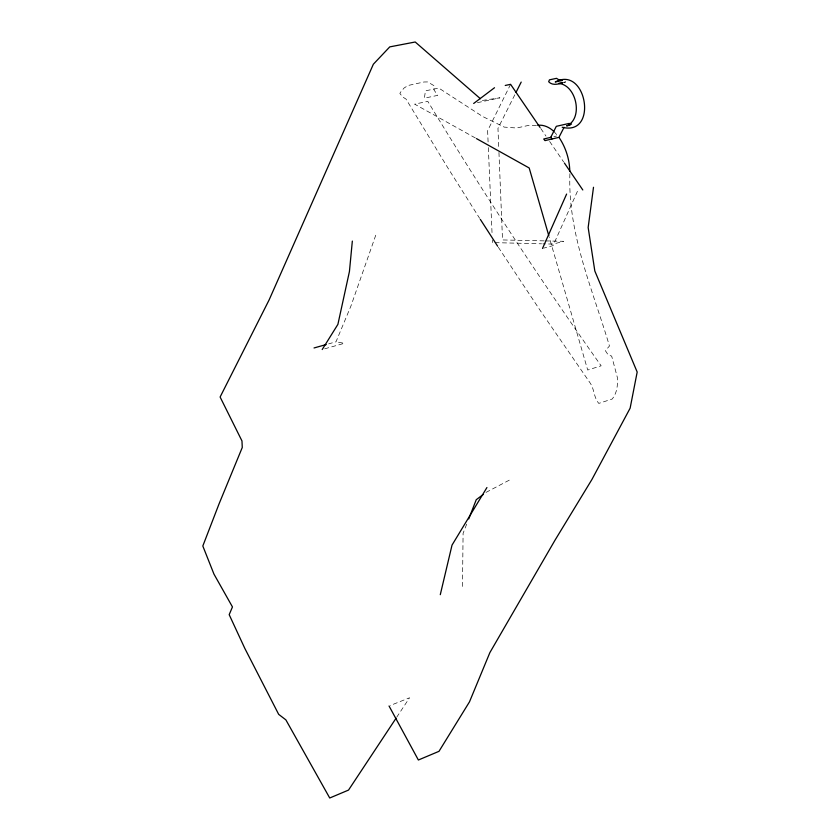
<?xml version="1.0" encoding="UTF-8"?>
<svg xmlns="http://www.w3.org/2000/svg" width="840" height="840" viewBox="0 0 840 840"><rect width="100%" height="100%" fill="white"/><g stroke="black" fill="none" stroke-linecap="round" stroke-linejoin="round"><path stroke-width="0.63" stroke-dasharray="4.2 3.15" d="M462.483 586.446L463.092 533.358L466.851 523.74M375.743 235.221L350.931 306.022L335.99 341.806L328.671 343.854M577.426 191.331L553.046 245.627L543.679 248.136M510.584 84.326L487.61 130.704L488.114 142.411M514.805 94.815L497.963 128.363L498.813 149.121M396.648 717.318L409.584 697.767L390.254 705.505M486.024 492.387L510.626 479.451M324.671 348.831L344.295 343.308L335.99 341.806M564.039 82.373L565.772 81.911L563.399 82.415M553.896 136.637L556.542 136.028M477.425 102.669L499.947 97.818L482.36 100.443M536.476 125.307L528.749 125.37L516.558 128.006L504.231 127.103L482.612 116.477L438.764 88.064L425.46 90.836L424.368 98.175L437.63 95.382L434.06 89.964L433.986 85.659L427.613 81.931L423.917 81.995L407.925 85.523L404.103 88.011L400.817 91.886L399.861 93.461L402.801 97.052L405.993 99.057L448.13 168.347L479.63 218.305M544.11 240.87L502.519 239.946L498.866 150.423M545.401 240.902L563.598 241.311L553.203 244.094L542.871 243.841M495.033 242.645L541.569 243.81M475.367 137.981L414.656 104.15L427.822 101.367C482.328 191.604 540.267 279.752 601.146 365.81L587.696 370.031L549.182 237.006M553.823 131.407L557.707 135.755M540.803 128.52L545.958 136.07M549.644 141.456L563.64 161.941M498.341 247.275L540.057 310.264L590.468 383.46C594.457 389.655 593.764 397.582 598.784 403.399L612.182 399.031C617.127 393.068 617.883 384.794 617.327 377.349L611.667 356.087L608.192 354.953L605.377 350.669L609.452 346.028C592.725 289.58 567.63 233.825 569.909 173.722M488.334 147.609L492.114 234.78M492.334 239.978L492.45 242.582"/><path stroke-width="1.26" d="M352.338 241.08L349.43 271.519L337.901 324.366L322.214 349.524M593.502 187.268L588.158 227.493L594.825 271.005L637.182 372.046L630.126 408.188L591.906 479.514L554.925 540.33L489.888 652.586L469.487 701.851L438.995 751.327L418.373 760.011L389.046 705.989M440.286 594.678L452.025 545.107L486.927 487.546M468.741 518.931L476.259 499.695L483.094 494.582M542.514 248.451L566.611 194.061M515.97 92.495L521.199 82.079M564.091 127.292L558.936 137.372L544.95 140.627L543.722 138.999L551.345 137.225M395.934 718.41L348.526 790.083L329.731 798L285.873 719.87L278.67 714.347L244.828 648.407L229.184 614.659L232.459 606.932L213.959 574.109L202.818 546L219.083 503.811L242.267 447.489L241.972 440.947L220.112 397.016L269.125 299.901L373.359 64.218L389.76 46.883L415.212 42L480.386 98.721M473.676 103.478L494.519 87.728M314.034 347.959L326.235 344.547M570.161 125.097L566.633 125.906C583.558 118.734 576.66 84.956 558.674 83.433L562.223 82.677M562.748 82.761C558.264 84.221 552.352 85.785 548.678 81.753L549.444 79.842L556.521 78.341L559.409 80.168L562.349 80.451L555.261 81.974C586.73 65.047 598.469 136.563 562.18 127.239M505.25 85.46L510.584 84.326L540.057 127.449M537.768 125.297C543.774 124.541 549.549 127.355 553.823 131.407M571.515 124.183L569.205 123.417L556.311 126.326L550.725 137.372L551.964 138.999M476.511 138.621L529.19 167.979L548.814 235.746M564.385 163.023L582.803 189.966M497.637 246.204L480.322 219.377M559.367 137.939C565.835 147.735 569.52 159.411 569.783 171.15"/></g></svg>
